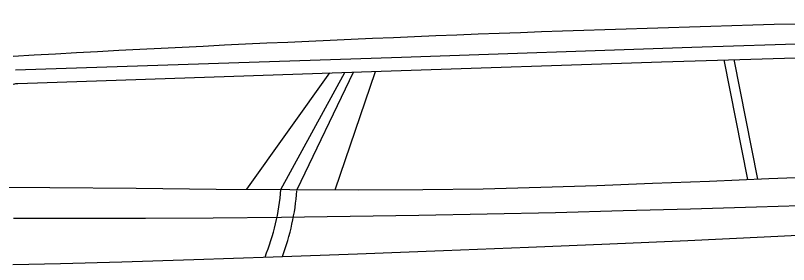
# Model space of a CAD drawing. Extents: x 3 to 475, y -96 to 96.
# Drawn here: x 214.6 to 325.5, y -85.9 to -50.1 of the extents above; entities that cross this region are included whole.
import ezdxf

# ---------------------------------------------------------------- set-up
doc = ezdxf.new("R2010")
doc.units = 0
doc.header["$LTSCALE"] = 50
doc.header["$MEASUREMENT"] = 0
doc.layers.get('0').update_dxf_attribs({"linetype": 'CONTINUOUS'})

msp = doc.modelspace()

# ---------------------------------------------------------------- linework, layer by layer
at = {"color": 0, "linetype": 'ByBlock'}
for p, q in [((307.33, -56.74), (336.99, -55.83)), ((319.68, -73.64), (316.3, -56.46)), ((321.11, -73.58), (317.72, -56.42)), ((267.08, -58.07), (307.33, -56.74)), ((214.95, -59.87), (267.08, -58.07)), ((247.8, -75.04), (259.72, -58.32)), ((252.69, -75.08), (261.88, -58.25)), ((255.01, -75.09), (263.09, -58.21)), ((260.49, -75.11), (266.26, -58.1))]:
    msp.add_line(p, q, dxfattribs=at)
for points in [[(214.6, -57.9), (269.98, -56.04), (311.64, -54.64), (341.58, -53.65)], [(206.14, -74.7), (219.54, -74.79), (231.93, -74.9), (243.38, -75.01), (253.99, -75.09), (263.86, -75.12), (273.06, -75.08), (281.71, -74.96), (289.97, -74.76), (298.02, -74.5), (306.04, -74.19), (314.21, -73.86), (322.71, -73.51), (331.72, -73.16), (341.41, -72.83), (351.91, -72.52), (363.03, -72.2), (374.54, -71.82), (386.21, -71.34), (397.79, -70.72), (409.04, -69.91), (419.74, -68.86), (429.62, -67.54)], [(214.21, -85.86), (221.05, -85.7), (229.85, -85.45), (240.17, -85.13), (251.59, -84.74), (263.69, -84.31), (276.04, -83.84), (288.22, -83.36), (299.89, -82.88), (311.11, -82.39), (322.02, -81.89), (332.77, -81.37), (343.49, -80.84), (354.33, -80.29), (365.44, -79.72), (376.95, -79.11), (388.92, -78.49), (401.03, -77.84), (412.87, -77.2), (424.03, -76.57), (434.09, -75.98), (442.64, -75.44), (449.28, -74.97), (453.59, -74.58)], [(214.3, -79.18), (223.69, -79.2), (233.26, -79.19), (242.97, -79.14), (252.77, -79.05), (262.61, -78.92), (272.47, -78.76), (282.31, -78.57), (292.11, -78.36), (301.83, -78.11), (311.45, -77.85), (320.93, -77.56), (330.25, -77.26)]]:
    msp.add_lwpolyline(points, dxfattribs=at)
for centre, radius, start, end in [((423.39, -3752.69), 3702.65, 90.23075, 93.23787), ((215.05, -62.69), 2.82, 91.98, 106.0469), ((219.82, -72.49), 32.97, 338.1147, 355.4994), ((219.82, -72.49), 35.28, 339.7643, 355.4994)]:
    msp.add_arc(centre, radius, start, end, dxfattribs=at)

doc.saveas('drawing.dxf')
